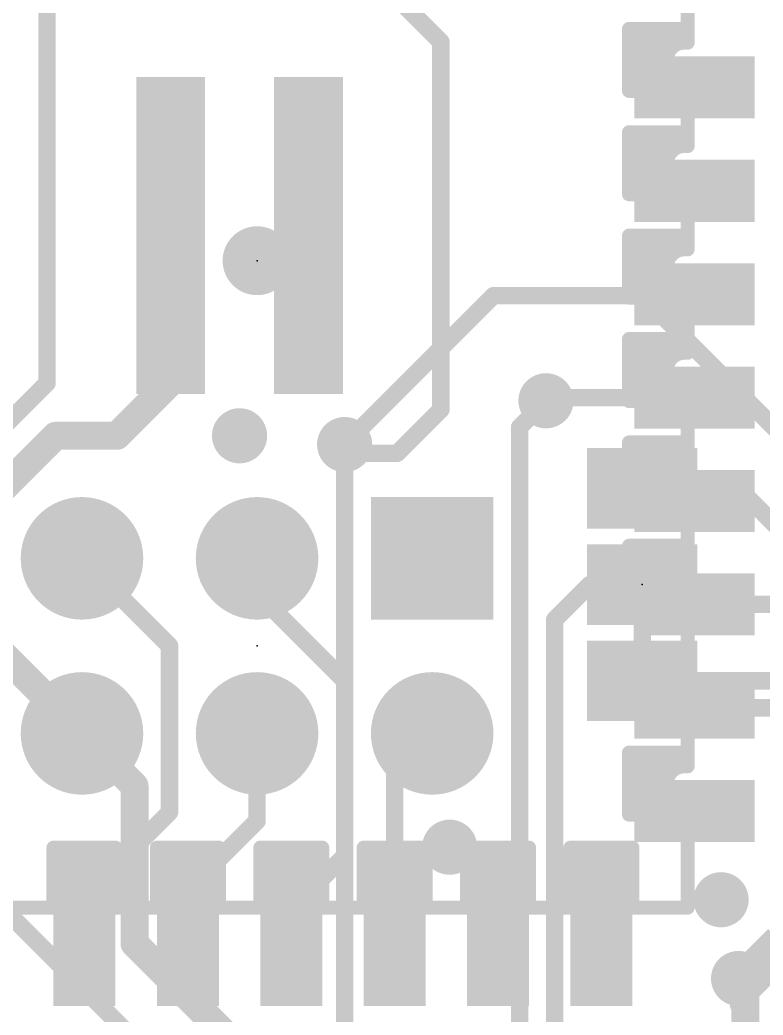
# Model space of a CAD drawing. Extents: x -5.1 to 29.9, y -2.9 to 40.6.
# Drawn here: x 6.97 to 17.75, y 11.41 to 25.85 of the extents above; entities that cross this region are included whole.
import ezdxf

# ---------------------------------------------------------------- set-up
doc = ezdxf.new("R2010")
doc.units = 0
for name, color, linetype in [('1', 12, 'CONTINUOUS'), ('16', 132, 'CONTINUOUS'), ('17', 110, 'CONTINUOUS'), ('18', 110, 'CONTINUOUS'), ('23', 40, 'CONTINUOUS'), ('24', 6, 'CONTINUOUS'), ('51', 253, 'CONTINUOUS')]:
    doc.layers.add(name, color=color, linetype=linetype)

# ---------------------------------------------------------------- blocks, each defined once
blk = doc.blocks.new('PIE')
at = {"const_width": 0.5}
blk.add_lwpolyline([(0, -0.25, 1), (0, 0.25, 1), (0, -0.25)], format="xyb", dxfattribs=at)
blk = doc.blocks.new('RECT')
blk.add_solid([(-0.5, -0.5), (0.5, -0.5), (-0.5, 0.5), (0.5, 0.5)])
blk = doc.blocks.new('SQUAREP')
blk.add_solid([(-0.5, -0.5), (0.5, -0.5), (-0.5, 0.5), (0.5, 0.5)])
blk = doc.blocks.new('ROUNDP')
at = {"const_width": 0.5}
blk.add_lwpolyline([(0, -0.25, 1), (0, 0.25, 1), (0, -0.25)], format="xyb", dxfattribs=at)
blk = doc.blocks.new('ROUNDV')
at = {"const_width": 0.5}
blk.add_lwpolyline([(0, -0.25, 1), (0, 0.25, 1), (0, -0.25)], format="xyb", dxfattribs=at)

msp = doc.modelspace()

# ---------------------------------------------------------------- linework, layer by layer
at = {"layer": '1'}
for points, const_width in [([(6.242, 32.366), (13.081, 25.527)], 0.254), ([(7.366, 29.21), (7.366, 20.574)], 0.254), ([(13.081, 25.527), (13.081, 20.193)], 0.254), ([(7.366, 20.574), (6.35, 19.558)], 0.254), ([(14.605, 20.32), (14.605, 20.366)], 0.254), ([(14.605, 20.366), (16.76, 20.366)], 0.254), ([(13.081, 20.193), (12.446, 19.558)], 0.254), ([(11.684, 19.558), (11.684, 19.685)], 0.254), ([(12.446, 19.558), (11.684, 19.558)], 0.254), ([(9.144, 16.764), (7.874, 18.034)], 0.254), ([(10.414, 18.034), (10.414, 17.526)], 0.254), ([(10.414, 17.526), (11.684, 16.256)], 0.254), ([(16.76, 17.366), (18.001, 17.366)], 0.254), ([(9.144, 14.351), (9.144, 16.764)], 0.254), ([(11.684, 16.256), (11.684, 13.716)], 0.254), ([(16.76, 15.866), (18.279, 15.866)], 0.254), ([(10.414, 14.224), (10.414, 15.494)], 0.254), ([(12.41, 14.95), (12.954, 15.494)], 0.254), ([(12.41, 12.416), (12.41, 14.95)], 0.254), ([(7.91, 13.117), (9.144, 14.351)], 0.254), ([(9.41, 13.22), (10.414, 14.224)], 0.254), ([(11.684, 13.716), (10.91, 12.942)], 0.254), ([(9.41, 12.416), (9.41, 13.22)], 0.254), ([(7.91, 13.117), (7.91, 12.416)], 0.254), ([(10.91, 12.942), (10.91, 12.416)], 0.254), ([(17.399, 11.938), (17.973, 12.512)], 0.4064), ([(17.4951, 11.8419), (17.399, 11.938)], 0.254), ([(17.4951, 10.4742), (17.4951, 11.8419)], 0.4064)]:
    msp.add_lwpolyline(points, dxfattribs=dict(at, const_width=const_width))
for points, const_width in [([(13.1445, 25.527, 1), (13.0175, 25.527)], 0.127), ([(13.0361, 25.4821, 1), (13.1259, 25.5719)], 0.127), ([(7.4109, 20.5291, 1), (7.3211, 20.6189)], 0.127), ([(7.3025, 20.574, 1), (7.4295, 20.574)], 0.127), ([(14.6685, 20.366, 1), (14.5415, 20.366)], 0.127), ([(14.605, 20.4295, 1), (14.605, 20.3025)], 0.127), ([(14.5415, 20.32, 1), (14.6685, 20.32)], 0.127), ([(16.76, 20.3025, 1), (16.76, 20.4295)], 0.127), ([(13.0175, 20.193, 1), (13.1445, 20.193)], 0.127), ([(13.1259, 20.1481, 1), (13.0361, 20.2379)], 0.127), ([(11.7475, 19.685, 1), (11.6205, 19.685)], 0.127), ([(11.684, 19.6215, 1), (11.684, 19.4945)], 0.127), ([(12.4011, 19.6029, 1), (12.4909, 19.5131)], 0.127), ([(12.446, 19.4945, 1), (12.446, 19.6215)], 0.127), ([(11.6205, 19.558, 1), (11.7475, 19.558)], 0.127), ([(7.9189, 18.0789, 1), (7.8291, 17.9891)], 0.127), ([(10.4775, 18.034, 1), (10.3505, 18.034)], 0.127), ([(10.4589, 17.5709, 1), (10.3691, 17.4811)], 0.127), ([(10.3505, 17.526, 1), (10.4775, 17.526)], 0.127), ([(16.76, 17.4295, 1), (16.76, 17.3025)], 0.127), ([(9.2075, 16.764, 1), (9.0805, 16.764)], 0.127), ([(9.0991, 16.7191, 1), (9.1889, 16.8089)], 0.127), ([(11.7475, 16.256, 1), (11.6205, 16.256)], 0.127), ([(11.6391, 16.2111, 1), (11.7289, 16.3009)], 0.127), ([(16.76, 15.9295, 1), (16.76, 15.8025)], 0.127), ([(10.4775, 15.494, 1), (10.3505, 15.494)], 0.127), ([(12.9989, 15.4491, 1), (12.9091, 15.5389)], 0.127), ([(12.4735, 14.95, 1), (12.3465, 14.95)], 0.127), ([(12.3651, 14.9949, 1), (12.4549, 14.9051)], 0.127), ([(9.1889, 14.3061, 1), (9.0991, 14.3959)], 0.127), ([(9.0805, 14.351, 1), (9.2075, 14.351)], 0.127), ([(10.4589, 14.1791, 1), (10.3691, 14.2689)], 0.127), ([(10.3505, 14.224, 1), (10.4775, 14.224)], 0.127), ([(11.6205, 13.716, 1), (11.7475, 13.716)], 0.127), ([(11.7289, 13.6711, 1), (11.6391, 13.7609)], 0.127), ([(9.4735, 13.22, 1), (9.3465, 13.22)], 0.127), ([(9.3651, 13.2649, 1), (9.4549, 13.1751)], 0.127), ([(7.9735, 13.117, 1), (7.8465, 13.117)], 0.127), ([(7.8651, 13.1619, 1), (7.9549, 13.0721)], 0.127), ([(10.9735, 12.942, 1), (10.8465, 12.942)], 0.127), ([(10.8651, 12.9869, 1), (10.9549, 12.8971)], 0.127), ([(7.8465, 12.416, 1), (7.9735, 12.416)], 0.127), ([(9.3465, 12.416, 1), (9.4735, 12.416)], 0.127), ([(10.8465, 12.416, 1), (10.9735, 12.416)], 0.127), ([(12.3465, 12.416, 1), (12.4735, 12.416)], 0.127), ([(17.3272, 12.0098, 1), (17.4708, 11.8662)], 0.2032), ([(17.4439, 11.9829, 1), (17.3541, 11.8931)], 0.127), ([(17.5967, 11.8419, 1), (17.3935, 11.8419)], 0.2032), ([(17.4502, 11.797, 1), (17.54, 11.8868)], 0.127)]:
    msp.add_lwpolyline(points, format="xyb", dxfattribs=dict(at, const_width=const_width))
at = {"layer": '16'}
for points, const_width in [([(9.16, 22.716), (9.16, 20.59)], 0.4064), ([(11.684, 19.685), (13.843, 21.844)], 0.254), ([(13.843, 21.844), (16.002, 21.844)], 0.254), ([(16.002, 21.844), (19.177, 18.669)], 0.254), ([(9.16, 20.59), (8.382, 19.812)], 0.4064), ([(14.224, 19.939), (14.605, 20.32)], 0.254), ([(7.493, 19.812), (6.35, 18.669)], 0.4064), ([(8.382, 19.812), (7.493, 19.812)], 0.4064), ([(14.224, 8.89), (14.224, 19.939)], 0.254), ([(11.684, 19.685), (11.684, 10.16)], 0.254), ([(16.002, 19.05), (17.399, 19.05)], 0.254), ([(17.399, 19.05), (18.415, 18.034)], 0.254), ([(15.24, 17.653), (14.732, 17.145)], 0.254), ([(16.002, 17.653), (15.24, 17.653)], 0.254), ([(16.002, 17.526), (16.002, 16.637)], 0.254), ([(6.35, 17.018), (7.874, 15.494)], 0.4064), ([(14.732, 17.145), (14.732, 10.414)], 0.254), ([(16.002, 16.637), (16.002, 16.383)], 0.254), ([(16.002, 16.383), (16.002, 16.256)], 0.254), ([(16.002, 16.256), (18.415, 16.256)], 0.254), ([(7.874, 15.494), (8.636, 14.732)], 0.4064), ([(8.636, 14.732), (8.636, 12.446)], 0.4064), ([(17.399, 11.557), (19.812, 13.97)], 0.254), ([(6.35, 13.335), (9.779, 9.906)], 0.254), ([(8.636, 12.446), (12.192, 8.89)], 0.4064), ([(17.399, 11.557), (17.399, 11.938)], 0.254), ([(17.4951, 11.938), (17.399, 11.938)], 0.254), ([(17.4951, 6.7001), (17.4951, 11.938)], 0.254)]:
    msp.add_lwpolyline(points, dxfattribs=dict(at, const_width=const_width))
for points, const_width in [([(9.2616, 22.716, 1), (9.0584, 22.716)], 0.2032), ([(13.843, 21.9075, 1), (13.843, 21.7805)], 0.127), ([(13.8879, 21.7991, 1), (13.7981, 21.8889)], 0.127), ([(16.0469, 21.8889, 1), (15.9571, 21.7991)], 0.127), ([(16.002, 21.7805, 1), (16.002, 21.9075)], 0.127), ([(9.2318, 20.5182, 1), (9.0882, 20.6618)], 0.2032), ([(9.0584, 20.59, 1), (9.2616, 20.59)], 0.2032), ([(14.6499, 20.2751, 1), (14.5601, 20.3649)], 0.127), ([(7.493, 19.9136, 1), (7.493, 19.7104)], 0.2032), ([(7.5648, 19.7402, 1), (7.4212, 19.8838)], 0.2032), ([(8.3102, 19.8838, 1), (8.4538, 19.7402)], 0.2032), ([(8.382, 19.7104, 1), (8.382, 19.9136)], 0.2032), ([(14.2875, 19.939, 1), (14.1605, 19.939)], 0.127), ([(14.1791, 19.9839, 1), (14.2689, 19.8941)], 0.127), ([(11.7475, 19.685, 1), (11.6205, 19.685)], 0.127), ([(11.6391, 19.7299, 1), (11.7289, 19.6401)], 0.127), ([(16.002, 19.1135, 1), (16.002, 18.9865)], 0.127), ([(17.4439, 19.0949, 1), (17.3541, 19.0051)], 0.127), ([(17.399, 18.9865, 1), (17.399, 19.1135)], 0.127), ([(15.24, 17.7165, 1), (15.24, 17.5895)], 0.127), ([(15.2849, 17.6081, 1), (15.1951, 17.6979)], 0.127), ([(16.002, 17.5895, 1), (16.002, 17.7165)], 0.127), ([(16.0655, 17.526, 1), (15.9385, 17.526)], 0.127), ([(14.7955, 17.145, 1), (14.6685, 17.145)], 0.127), ([(14.6871, 17.1899, 1), (14.7769, 17.1001)], 0.127), ([(16.0655, 16.637, 1), (15.9385, 16.637)], 0.127), ([(15.9385, 16.637, 1), (16.0655, 16.637)], 0.127), ([(16.0655, 16.383, 1), (15.9385, 16.383)], 0.127), ([(15.9385, 16.383, 1), (16.0655, 16.383)], 0.127), ([(16.002, 16.3195, 1), (16.002, 16.1925)], 0.127), ([(15.9385, 16.256, 1), (16.0655, 16.256)], 0.127), ([(7.9458, 15.5658, 1), (7.8022, 15.4222)], 0.2032), ([(7.8022, 15.4222, 1), (7.9458, 15.5658)], 0.2032), ([(8.7376, 14.732, 1), (8.5344, 14.732)], 0.2032), ([(8.5642, 14.6602, 1), (8.7078, 14.8038)], 0.2032), ([(8.7078, 12.5178, 1), (8.5642, 12.3742)], 0.2032), ([(8.5344, 12.446, 1), (8.7376, 12.446)], 0.2032), ([(17.4625, 11.938, 1), (17.3355, 11.938)], 0.127), ([(17.399, 12.0015, 1), (17.399, 11.8745)], 0.127), ([(17.5586, 11.938, 1), (17.4316, 11.938)], 0.127), ([(17.4951, 11.8745, 1), (17.4951, 12.0015)], 0.127), ([(17.3541, 11.6019, 1), (17.4439, 11.5121)], 0.127), ([(17.3355, 11.557, 1), (17.4625, 11.557)], 0.127)]:
    msp.add_lwpolyline(points, format="xyb", dxfattribs=dict(at, const_width=const_width))
at = {"layer": '23'}
for p in [(10.414, 22.352), (10.414, 16.764)]:
    msp.add_point(p, dxfattribs=at)
at = {"layer": '24'}
msp.add_point((16.002, 17.653), dxfattribs=at)
at = {"layer": '51', "const_width": 0.2032}
for points in [[(16.66, 26.516), (16.66, 25.516)], [(15.81, 24.816), (15.81, 25.716)], [(15.81, 25.716), (16.61, 25.716)], [(16.61, 25.716), (16.61, 25.516)], [(16.61, 25.016), (16.61, 24.816)], [(16.66, 25.016), (16.66, 24.016)], [(16.61, 24.816), (15.81, 24.816)], [(15.81, 23.316), (15.81, 24.216)], [(15.81, 24.216), (16.61, 24.216)], [(16.61, 24.216), (16.61, 24.016)], [(16.61, 23.516), (16.61, 23.316)], [(16.66, 23.516), (16.66, 22.516)], [(16.61, 23.316), (15.81, 23.316)], [(15.81, 21.816), (15.81, 22.716)], [(15.81, 22.716), (16.61, 22.716)], [(16.61, 22.716), (16.61, 22.516)], [(16.61, 22.016), (16.61, 21.816)], [(16.66, 22.016), (16.66, 21.016)], [(16.61, 21.816), (15.81, 21.816)], [(15.81, 20.316), (15.81, 21.216)], [(15.81, 21.216), (16.61, 21.216)], [(16.61, 21.216), (16.61, 21.016)], [(16.61, 20.516), (16.61, 20.316)], [(16.66, 20.516), (16.66, 19.516)], [(16.61, 20.316), (15.81, 20.316)], [(15.81, 18.816), (15.81, 19.716)], [(15.81, 19.716), (16.61, 19.716)], [(16.61, 19.716), (16.61, 19.516)], [(16.61, 19.016), (16.61, 18.816)], [(16.66, 19.016), (16.66, 18.016)], [(16.61, 18.816), (15.81, 18.816)], [(14.224, 17.399), (14.224, 18.669)], [(15.81, 17.316), (15.81, 18.216)], [(15.81, 18.216), (16.61, 18.216)], [(16.61, 18.216), (16.61, 18.016)], [(16.61, 17.516), (16.61, 17.316)], [(16.66, 17.516), (16.66, 16.516)], [(16.61, 17.316), (15.81, 17.316)], [(15.81, 15.816), (15.81, 16.716)], [(15.81, 16.716), (16.61, 16.716)], [(16.61, 16.716), (16.61, 16.516)], [(16.61, 16.016), (16.61, 15.816)], [(16.66, 16.016), (16.66, 15.016)], [(16.61, 15.816), (15.81, 15.816)], [(15.81, 14.316), (15.81, 15.216)], [(15.81, 15.216), (16.61, 15.216)], [(16.61, 15.216), (16.61, 15.016)], [(16.61, 14.516), (16.61, 14.316)], [(16.66, 14.516), (16.66, 12.966)], [(16.61, 14.316), (15.81, 14.316)], [(8.36, 13.836), (7.46, 13.836)], [(7.46, 13.836), (7.46, 13.036)], [(8.36, 13.036), (8.36, 13.836)], [(9.86, 13.836), (8.96, 13.836)], [(8.96, 13.836), (8.96, 13.036)], [(9.86, 13.036), (9.86, 13.836)], [(11.36, 13.836), (10.46, 13.836)], [(10.46, 13.836), (10.46, 13.036)], [(11.36, 13.036), (11.36, 13.836)], [(12.86, 13.836), (11.96, 13.836)], [(11.96, 13.836), (11.96, 13.036)], [(12.86, 13.036), (12.86, 13.836)], [(14.36, 13.836), (13.46, 13.836)], [(13.46, 13.836), (13.46, 13.036)], [(14.36, 13.036), (14.36, 13.836)], [(15.86, 13.836), (14.96, 13.836)], [(14.96, 13.836), (14.96, 13.036)], [(15.86, 13.036), (15.86, 13.836)], [(6.66, 12.966), (7.66, 12.966)], [(7.46, 13.036), (7.66, 13.036)], [(8.16, 13.036), (8.36, 13.036)], [(8.16, 12.966), (9.16, 12.966)], [(8.96, 13.036), (9.16, 13.036)], [(9.66, 13.036), (9.86, 13.036)], [(9.66, 12.966), (10.66, 12.966)], [(10.46, 13.036), (10.66, 13.036)], [(11.16, 13.036), (11.36, 13.036)], [(11.16, 12.966), (12.16, 12.966)], [(11.96, 13.036), (12.16, 13.036)], [(12.66, 13.036), (12.86, 13.036)], [(12.66, 12.966), (13.66, 12.966)], [(13.46, 13.036), (13.66, 13.036)], [(14.16, 13.036), (14.36, 13.036)], [(14.16, 12.966), (15.16, 12.966)], [(14.96, 13.036), (15.16, 13.036)], [(15.66, 13.036), (15.86, 13.036)], [(16.66, 12.966), (15.66, 12.966)]]:
    msp.add_lwpolyline(points, dxfattribs=at)
at = {"layer": '51'}
for points, const_width in [([(15.8608, 25.716, 1), (15.7592, 25.716)], 0.1016), ([(15.81, 25.7668, 1), (15.81, 25.6652)], 0.1016), ([(16.6608, 25.716, 1), (16.5592, 25.716)], 0.1016), ([(16.61, 25.6652, 1), (16.61, 25.7668)], 0.1016), ([(16.61, 25.516, 0.4142), (16.36, 25.266)], 0.2032), ([(16.5592, 25.516, 1), (16.6608, 25.516)], 0.1016), ([(16.6092, 25.516, 1), (16.7108, 25.516)], 0.1016), ([(16.61, 25.4652, 1), (16.61, 25.5668)], 0.1016), ([(16.36, 25.266, 0.4142), (16.61, 25.016)], 0.2032), ([(16.4108, 25.266, 1), (16.3092, 25.266)], 0.1016), ([(16.3092, 25.266, 1), (16.4108, 25.266)], 0.1016), ([(16.6608, 25.016, 1), (16.5592, 25.016)], 0.1016), ([(16.7108, 25.016, 1), (16.6092, 25.016)], 0.1016), ([(16.61, 24.9652, 1), (16.61, 25.0668)], 0.1016), ([(15.81, 24.8668, 1), (15.81, 24.7652)], 0.1016), ([(15.7592, 24.816, 1), (15.8608, 24.816)], 0.1016), ([(16.5592, 24.816, 1), (16.6608, 24.816)], 0.1016), ([(16.61, 24.7652, 1), (16.61, 24.8668)], 0.1016), ([(15.8608, 24.216, 1), (15.7592, 24.216)], 0.1016), ([(15.81, 24.2668, 1), (15.81, 24.1652)], 0.1016), ([(16.6608, 24.216, 1), (16.5592, 24.216)], 0.1016), ([(16.61, 24.1652, 1), (16.61, 24.2668)], 0.1016), ([(16.61, 24.016, 0.4142), (16.36, 23.766)], 0.2032), ([(16.61, 23.9652, 1), (16.61, 24.0668)], 0.1016), ([(16.5592, 24.016, 1), (16.6608, 24.016)], 0.1016), ([(16.6092, 24.016, 1), (16.7108, 24.016)], 0.1016), ([(16.36, 23.766, 0.4142), (16.61, 23.516)], 0.2032), ([(16.4108, 23.766, 1), (16.3092, 23.766)], 0.1016), ([(16.3092, 23.766, 1), (16.4108, 23.766)], 0.1016), ([(16.6608, 23.516, 1), (16.5592, 23.516)], 0.1016), ([(16.7108, 23.516, 1), (16.6092, 23.516)], 0.1016), ([(16.61, 23.4652, 1), (16.61, 23.5668)], 0.1016), ([(15.81, 23.3668, 1), (15.81, 23.2652)], 0.1016), ([(16.61, 23.2652, 1), (16.61, 23.3668)], 0.1016), ([(15.7592, 23.316, 1), (15.8608, 23.316)], 0.1016), ([(16.5592, 23.316, 1), (16.6608, 23.316)], 0.1016), ([(15.8608, 22.716, 1), (15.7592, 22.716)], 0.1016), ([(15.81, 22.7668, 1), (15.81, 22.6652)], 0.1016), ([(16.6608, 22.716, 1), (16.5592, 22.716)], 0.1016), ([(16.61, 22.6652, 1), (16.61, 22.7668)], 0.1016), ([(16.61, 22.516, 0.4142), (16.36, 22.266)], 0.2032), ([(16.5592, 22.516, 1), (16.6608, 22.516)], 0.1016), ([(16.6092, 22.516, 1), (16.7108, 22.516)], 0.1016), ([(16.61, 22.4652, 1), (16.61, 22.5668)], 0.1016), ([(16.36, 22.266, 0.4142), (16.61, 22.016)], 0.2032), ([(16.4108, 22.266, 1), (16.3092, 22.266)], 0.1016), ([(16.3092, 22.266, 1), (16.4108, 22.266)], 0.1016), ([(16.6608, 22.016, 1), (16.5592, 22.016)], 0.1016), ([(16.7108, 22.016, 1), (16.6092, 22.016)], 0.1016), ([(16.61, 21.9652, 1), (16.61, 22.0668)], 0.1016), ([(15.81, 21.8668, 1), (15.81, 21.7652)], 0.1016), ([(15.7592, 21.816, 1), (15.8608, 21.816)], 0.1016), ([(16.5592, 21.816, 1), (16.6608, 21.816)], 0.1016), ([(16.61, 21.7652, 1), (16.61, 21.8668)], 0.1016), ([(15.8608, 21.216, 1), (15.7592, 21.216)], 0.1016), ([(15.81, 21.2668, 1), (15.81, 21.1652)], 0.1016), ([(16.6608, 21.216, 1), (16.5592, 21.216)], 0.1016), ([(16.61, 21.1652, 1), (16.61, 21.2668)], 0.1016), ([(16.61, 21.016, 0.4142), (16.36, 20.766)], 0.2032), ([(16.61, 20.9652, 1), (16.61, 21.0668)], 0.1016), ([(16.5592, 21.016, 1), (16.6608, 21.016)], 0.1016), ([(16.6092, 21.016, 1), (16.7108, 21.016)], 0.1016), ([(16.36, 20.766, 0.4142), (16.61, 20.516)], 0.2032), ([(16.4108, 20.766, 1), (16.3092, 20.766)], 0.1016), ([(16.3092, 20.766, 1), (16.4108, 20.766)], 0.1016), ([(16.6608, 20.516, 1), (16.5592, 20.516)], 0.1016), ([(16.7108, 20.516, 1), (16.6092, 20.516)], 0.1016), ([(16.61, 20.4652, 1), (16.61, 20.5668)], 0.1016), ([(15.81, 20.3668, 1), (15.81, 20.2652)], 0.1016), ([(15.7592, 20.316, 1), (15.8608, 20.316)], 0.1016), ([(16.5592, 20.316, 1), (16.6608, 20.316)], 0.1016), ([(16.61, 20.2652, 1), (16.61, 20.3668)], 0.1016), ([(15.8608, 19.716, 1), (15.7592, 19.716)], 0.1016), ([(15.81, 19.7668, 1), (15.81, 19.6652)], 0.1016), ([(16.6608, 19.716, 1), (16.5592, 19.716)], 0.1016), ([(16.61, 19.6652, 1), (16.61, 19.7668)], 0.1016), ([(16.61, 19.516, 0.4142), (16.36, 19.266)], 0.2032), ([(16.5592, 19.516, 1), (16.6608, 19.516)], 0.1016), ([(16.6092, 19.516, 1), (16.7108, 19.516)], 0.1016), ([(16.61, 19.4652, 1), (16.61, 19.5668)], 0.1016), ([(16.36, 19.266, 0.4142), (16.61, 19.016)], 0.2032), ([(16.4108, 19.266, 1), (16.3092, 19.266)], 0.1016), ([(16.3092, 19.266, 1), (16.4108, 19.266)], 0.1016), ([(16.6608, 19.016, 1), (16.5592, 19.016)], 0.1016), ([(16.7108, 19.016, 1), (16.6092, 19.016)], 0.1016), ([(16.61, 18.9652, 1), (16.61, 19.0668)], 0.1016), ([(15.81, 18.8668, 1), (15.81, 18.7652)], 0.1016), ([(16.61, 18.7652, 1), (16.61, 18.8668)], 0.1016), ([(14.2748, 18.669, 1), (14.1732, 18.669)], 0.1016), ([(15.7592, 18.816, 1), (15.8608, 18.816)], 0.1016), ([(16.5592, 18.816, 1), (16.6608, 18.816)], 0.1016), ([(15.8608, 18.216, 1), (15.7592, 18.216)], 0.1016), ([(15.81, 18.2668, 1), (15.81, 18.1652)], 0.1016), ([(16.6608, 18.216, 1), (16.5592, 18.216)], 0.1016), ([(16.61, 18.1652, 1), (16.61, 18.2668)], 0.1016), ([(16.61, 18.016, 0.4142), (16.36, 17.766)], 0.2032), ([(16.5592, 18.016, 1), (16.6608, 18.016)], 0.1016), ([(16.6092, 18.016, 1), (16.7108, 18.016)], 0.1016), ([(16.61, 17.9652, 1), (16.61, 18.0668)], 0.1016), ([(16.36, 17.766, 0.4142), (16.61, 17.516)], 0.2032), ([(16.4108, 17.766, 1), (16.3092, 17.766)], 0.1016), ([(16.3092, 17.766, 1), (16.4108, 17.766)], 0.1016), ([(16.6608, 17.516, 1), (16.5592, 17.516)], 0.1016), ([(16.7108, 17.516, 1), (16.6092, 17.516)], 0.1016), ([(16.61, 17.4652, 1), (16.61, 17.5668)], 0.1016), ([(14.1732, 17.399, 1), (14.2748, 17.399)], 0.1016), ([(15.81, 17.3668, 1), (15.81, 17.2652)], 0.1016), ([(15.7592, 17.316, 1), (15.8608, 17.316)], 0.1016), ([(16.5592, 17.316, 1), (16.6608, 17.316)], 0.1016), ([(16.61, 17.2652, 1), (16.61, 17.3668)], 0.1016), ([(15.8608, 16.716, 1), (15.7592, 16.716)], 0.1016), ([(15.81, 16.7668, 1), (15.81, 16.6652)], 0.1016), ([(16.6608, 16.716, 1), (16.5592, 16.716)], 0.1016), ([(16.61, 16.6652, 1), (16.61, 16.7668)], 0.1016), ([(16.61, 16.516, 0.4142), (16.36, 16.266)], 0.2032), ([(16.61, 16.4652, 1), (16.61, 16.5668)], 0.1016), ([(16.5592, 16.516, 1), (16.6608, 16.516)], 0.1016), ([(16.6092, 16.516, 1), (16.7108, 16.516)], 0.1016), ([(16.36, 16.266, 0.4142), (16.61, 16.016)], 0.2032), ([(16.4108, 16.266, 1), (16.3092, 16.266)], 0.1016), ([(16.3092, 16.266, 1), (16.4108, 16.266)], 0.1016), ([(16.6608, 16.016, 1), (16.5592, 16.016)], 0.1016), ([(16.7108, 16.016, 1), (16.6092, 16.016)], 0.1016), ([(16.61, 15.9652, 1), (16.61, 16.0668)], 0.1016), ([(15.81, 15.8668, 1), (15.81, 15.7652)], 0.1016), ([(16.61, 15.7652, 1), (16.61, 15.8668)], 0.1016), ([(15.7592, 15.816, 1), (15.8608, 15.816)], 0.1016), ([(16.5592, 15.816, 1), (16.6608, 15.816)], 0.1016), ([(15.8608, 15.216, 1), (15.7592, 15.216)], 0.1016), ([(15.81, 15.2668, 1), (15.81, 15.1652)], 0.1016), ([(16.6608, 15.216, 1), (16.5592, 15.216)], 0.1016), ([(16.61, 15.1652, 1), (16.61, 15.2668)], 0.1016), ([(16.61, 15.016, 0.4142), (16.36, 14.766)], 0.2032), ([(16.5592, 15.016, 1), (16.6608, 15.016)], 0.1016), ([(16.6092, 15.016, 1), (16.7108, 15.016)], 0.1016), ([(16.61, 14.9652, 1), (16.61, 15.0668)], 0.1016), ([(16.36, 14.766, 0.4142), (16.61, 14.516)], 0.2032), ([(16.4108, 14.766, 1), (16.3092, 14.766)], 0.1016), ([(16.3092, 14.766, 1), (16.4108, 14.766)], 0.1016), ([(16.6608, 14.516, 1), (16.5592, 14.516)], 0.1016), ([(16.7108, 14.516, 1), (16.6092, 14.516)], 0.1016), ([(16.61, 14.4652, 1), (16.61, 14.5668)], 0.1016), ([(15.81, 14.3668, 1), (15.81, 14.2652)], 0.1016), ([(15.7592, 14.316, 1), (15.8608, 14.316)], 0.1016), ([(16.5592, 14.316, 1), (16.6608, 14.316)], 0.1016), ([(16.61, 14.2652, 1), (16.61, 14.3668)], 0.1016), ([(7.46, 13.8868, 1), (7.46, 13.7852)], 0.1016), ([(7.5108, 13.836, 1), (7.4092, 13.836)], 0.1016), ([(8.4108, 13.836, 1), (8.3092, 13.836)], 0.1016), ([(8.36, 13.7852, 1), (8.36, 13.8868)], 0.1016), ([(8.96, 13.8868, 1), (8.96, 13.7852)], 0.1016), ([(9.0108, 13.836, 1), (8.9092, 13.836)], 0.1016), ([(9.9108, 13.836, 1), (9.8092, 13.836)], 0.1016), ([(9.86, 13.7852, 1), (9.86, 13.8868)], 0.1016), ([(10.46, 13.8868, 1), (10.46, 13.7852)], 0.1016), ([(10.5108, 13.836, 1), (10.4092, 13.836)], 0.1016), ([(11.4108, 13.836, 1), (11.3092, 13.836)], 0.1016), ([(11.36, 13.7852, 1), (11.36, 13.8868)], 0.1016), ([(11.96, 13.8868, 1), (11.96, 13.7852)], 0.1016), ([(12.0108, 13.836, 1), (11.9092, 13.836)], 0.1016), ([(12.9108, 13.836, 1), (12.8092, 13.836)], 0.1016), ([(12.86, 13.7852, 1), (12.86, 13.8868)], 0.1016), ([(13.46, 13.8868, 1), (13.46, 13.7852)], 0.1016), ([(13.5108, 13.836, 1), (13.4092, 13.836)], 0.1016), ([(14.4108, 13.836, 1), (14.3092, 13.836)], 0.1016), ([(14.36, 13.7852, 1), (14.36, 13.8868)], 0.1016), ([(14.96, 13.8868, 1), (14.96, 13.7852)], 0.1016), ([(15.0108, 13.836, 1), (14.9092, 13.836)], 0.1016), ([(15.9108, 13.836, 1), (15.8092, 13.836)], 0.1016), ([(15.86, 13.7852, 1), (15.86, 13.8868)], 0.1016), ([(7.91, 13.286, 0.4142), (7.66, 13.036)], 0.2032), ([(8.16, 13.036, 0.4142), (7.91, 13.286)], 0.2032), ([(7.91, 13.3368, 1), (7.91, 13.2352)], 0.1016), ([(7.91, 13.2352, 1), (7.91, 13.3368)], 0.1016), ([(9.41, 13.286, 0.4142), (9.16, 13.036)], 0.2032), ([(9.66, 13.036, 0.4142), (9.41, 13.286)], 0.2032), ([(9.41, 13.3368, 1), (9.41, 13.2352)], 0.1016), ([(9.41, 13.2352, 1), (9.41, 13.3368)], 0.1016), ([(10.91, 13.286, 0.4142), (10.66, 13.036)], 0.2032), ([(11.16, 13.036, 0.4142), (10.91, 13.286)], 0.2032), ([(10.91, 13.3368, 1), (10.91, 13.2352)], 0.1016), ([(10.91, 13.2352, 1), (10.91, 13.3368)], 0.1016), ([(12.41, 13.286, 0.4142), (12.16, 13.036)], 0.2032), ([(12.66, 13.036, 0.4142), (12.41, 13.286)], 0.2032), ([(12.41, 13.3368, 1), (12.41, 13.2352)], 0.1016), ([(12.41, 13.2352, 1), (12.41, 13.3368)], 0.1016), ([(13.91, 13.286, 0.4142), (13.66, 13.036)], 0.2032), ([(14.16, 13.036, 0.4142), (13.91, 13.286)], 0.2032), ([(13.91, 13.3368, 1), (13.91, 13.2352)], 0.1016), ([(13.91, 13.2352, 1), (13.91, 13.3368)], 0.1016), ([(15.41, 13.286, 0.4142), (15.16, 13.036)], 0.2032), ([(15.66, 13.036, 0.4142), (15.41, 13.286)], 0.2032), ([(15.41, 13.3368, 1), (15.41, 13.2352)], 0.1016), ([(15.41, 13.2352, 1), (15.41, 13.3368)], 0.1016), ([(7.46, 13.0868, 1), (7.46, 12.9852)], 0.1016), ([(7.4092, 13.036, 1), (7.5108, 13.036)], 0.1016), ([(7.6092, 13.036, 1), (7.7108, 13.036)], 0.1016), ([(7.66, 12.9852, 1), (7.66, 13.0868)], 0.1016), ([(7.66, 12.9152, 1), (7.66, 13.0168)], 0.1016), ([(8.16, 13.0868, 1), (8.16, 12.9852)], 0.1016), ([(8.1092, 13.036, 1), (8.2108, 13.036)], 0.1016), ([(8.16, 13.0168, 1), (8.16, 12.9152)], 0.1016), ([(8.3092, 13.036, 1), (8.4108, 13.036)], 0.1016), ([(8.36, 12.9852, 1), (8.36, 13.0868)], 0.1016), ([(8.96, 13.0868, 1), (8.96, 12.9852)], 0.1016), ([(8.9092, 13.036, 1), (9.0108, 13.036)], 0.1016), ([(9.1092, 13.036, 1), (9.2108, 13.036)], 0.1016), ([(9.16, 12.9852, 1), (9.16, 13.0868)], 0.1016), ([(9.16, 12.9152, 1), (9.16, 13.0168)], 0.1016), ([(9.66, 13.0868, 1), (9.66, 12.9852)], 0.1016), ([(9.6092, 13.036, 1), (9.7108, 13.036)], 0.1016), ([(9.66, 13.0168, 1), (9.66, 12.9152)], 0.1016), ([(9.8092, 13.036, 1), (9.9108, 13.036)], 0.1016), ([(9.86, 12.9852, 1), (9.86, 13.0868)], 0.1016), ([(10.46, 13.0868, 1), (10.46, 12.9852)], 0.1016), ([(10.4092, 13.036, 1), (10.5108, 13.036)], 0.1016), ([(10.6092, 13.036, 1), (10.7108, 13.036)], 0.1016), ([(10.66, 12.9852, 1), (10.66, 13.0868)], 0.1016), ([(10.66, 12.9152, 1), (10.66, 13.0168)], 0.1016), ([(11.16, 13.0868, 1), (11.16, 12.9852)], 0.1016), ([(11.1092, 13.036, 1), (11.2108, 13.036)], 0.1016), ([(11.16, 13.0168, 1), (11.16, 12.9152)], 0.1016), ([(11.3092, 13.036, 1), (11.4108, 13.036)], 0.1016), ([(11.36, 12.9852, 1), (11.36, 13.0868)], 0.1016), ([(11.96, 13.0868, 1), (11.96, 12.9852)], 0.1016), ([(11.9092, 13.036, 1), (12.0108, 13.036)], 0.1016), ([(12.1092, 13.036, 1), (12.2108, 13.036)], 0.1016), ([(12.16, 12.9852, 1), (12.16, 13.0868)], 0.1016), ([(12.16, 12.9152, 1), (12.16, 13.0168)], 0.1016), ([(12.66, 13.0868, 1), (12.66, 12.9852)], 0.1016), ([(12.6092, 13.036, 1), (12.7108, 13.036)], 0.1016), ([(12.66, 13.0168, 1), (12.66, 12.9152)], 0.1016), ([(12.8092, 13.036, 1), (12.9108, 13.036)], 0.1016), ([(12.86, 12.9852, 1), (12.86, 13.0868)], 0.1016), ([(13.46, 13.0868, 1), (13.46, 12.9852)], 0.1016), ([(13.4092, 13.036, 1), (13.5108, 13.036)], 0.1016), ([(13.6092, 13.036, 1), (13.7108, 13.036)], 0.1016), ([(13.66, 12.9852, 1), (13.66, 13.0868)], 0.1016), ([(13.66, 12.9152, 1), (13.66, 13.0168)], 0.1016), ([(14.16, 13.0868, 1), (14.16, 12.9852)], 0.1016), ([(14.1092, 13.036, 1), (14.2108, 13.036)], 0.1016), ([(14.16, 13.0168, 1), (14.16, 12.9152)], 0.1016), ([(14.3092, 13.036, 1), (14.4108, 13.036)], 0.1016), ([(14.36, 12.9852, 1), (14.36, 13.0868)], 0.1016), ([(14.96, 13.0868, 1), (14.96, 12.9852)], 0.1016), ([(14.9092, 13.036, 1), (15.0108, 13.036)], 0.1016), ([(15.1092, 13.036, 1), (15.2108, 13.036)], 0.1016), ([(15.16, 12.9852, 1), (15.16, 13.0868)], 0.1016), ([(15.16, 12.9152, 1), (15.16, 13.0168)], 0.1016), ([(15.66, 13.0868, 1), (15.66, 12.9852)], 0.1016), ([(15.6092, 13.036, 1), (15.7108, 13.036)], 0.1016), ([(15.66, 13.0168, 1), (15.66, 12.9152)], 0.1016), ([(15.8092, 13.036, 1), (15.9108, 13.036)], 0.1016), ([(15.86, 12.9852, 1), (15.86, 13.0868)], 0.1016), ([(16.6092, 12.966, 1), (16.7108, 12.966)], 0.1016), ([(16.66, 12.9152, 1), (16.66, 13.0168)], 0.1016)]:
    msp.add_lwpolyline(points, format="xyb", dxfattribs=dict(at, const_width=const_width))

# ---------------------------------------------------------------- block references
at = {"layer": '1', "xscale": 1.75, "yscale": 0.9}
for p, rotation in [((16.76, 24.866), 180), ((16.76, 23.366), 180), ((16.76, 21.866), 180), ((16.76, 20.366), 180), ((16.76, 18.866), 180), ((16.76, 17.366), 180), ((16.76, 15.866), 180), ((16.76, 14.366), 180), ((7.91, 12.416), 90), ((9.41, 12.416), 90), ((10.91, 12.416), 90), ((12.41, 12.416), 90), ((13.91, 12.416), 90), ((15.41, 12.416), 90)]:
    msp.add_blockref('RECT', p, dxfattribs=dict(at, rotation=rotation))
at = {"layer": '1'}
msp.add_blockref('PIE', (10.414, 22.352), dxfattribs=at)
at = {"layer": '16', "yscale": 4.6, "rotation": 180}
for p in [(9.16, 22.716), (11.16, 22.716)]:
    msp.add_blockref('RECT', p, dxfattribs=at)
at = {"layer": '16', "xscale": 1.1684, "yscale": 1.6002, "rotation": 270}
for p in [(16.002, 19.05), (16.002, 17.653), (16.002, 16.256)]:
    msp.add_blockref('RECT', p, dxfattribs=at)
at = {"layer": '17', "xscale": 1.778, "yscale": 1.778, "rotation": 270}
for name, p in [('ROUNDP', (7.874, 18.034)), ('ROUNDP', (7.874, 18.034)), ('ROUNDP', (10.414, 18.034)), ('ROUNDP', (10.414, 18.034)), ('SQUAREP', (12.954, 18.034)), ('SQUAREP', (12.954, 18.034)), ('ROUNDP', (7.874, 15.494)), ('ROUNDP', (7.874, 15.494)), ('ROUNDP', (10.414, 15.494)), ('ROUNDP', (10.414, 15.494)), ('ROUNDP', (12.954, 15.494)), ('ROUNDP', (12.954, 15.494))]:
    msp.add_blockref(name, p, dxfattribs=at)
at = {"layer": '18', "xscale": 0.8001, "yscale": 0.8001}
for p in [(14.605, 20.32), (14.605, 20.32), (10.16, 19.812), (10.16, 19.812), (11.684, 19.685), (11.684, 19.685), (13.208, 13.843), (13.208, 13.843), (17.145, 13.081), (17.145, 13.081), (17.399, 11.938), (17.399, 11.938)]:
    msp.add_blockref('ROUNDV', p, dxfattribs=at)
at = {"layer": '51'}
for p, xscale, yscale in [((16.185, 25.566), 0.75, 0.2), ((16.135, 25.266), 0.55, 0.5), ((16.21, 24.966), 0.7, 0.2), ((16.185, 24.066), 0.75, 0.2), ((16.135, 23.766), 0.55, 0.5), ((16.21, 23.466), 0.7, 0.2), ((16.185, 22.566), 0.75, 0.2), ((16.135, 22.266), 0.55, 0.5), ((16.21, 21.966), 0.7, 0.2), ((16.185, 21.066), 0.75, 0.2), ((16.135, 20.766), 0.55, 0.5), ((16.21, 20.466), 0.7, 0.2), ((16.185, 19.566), 0.75, 0.2), ((16.135, 19.266), 0.55, 0.5), ((16.21, 18.966), 0.7, 0.2), ((16.185, 18.066), 0.75, 0.2), ((16.135, 17.766), 0.55, 0.5), ((16.21, 17.466), 0.7, 0.2), ((16.185, 16.566), 0.75, 0.2), ((16.135, 16.266), 0.55, 0.5), ((16.21, 15.966), 0.7, 0.2), ((16.185, 15.066), 0.75, 0.2), ((16.135, 14.766), 0.55, 0.5), ((16.21, 14.466), 0.7, 0.2)]:
    msp.add_blockref('RECT', p, dxfattribs=dict(at, xscale=xscale, yscale=yscale))
for p, xscale, yscale, rotation in [((7.874, 18.034), 0.508, 0.508, 180), ((10.414, 18.034), 0.508, 0.508, 180), ((12.954, 18.034), 0.508, 0.508, 180), ((7.874, 15.494), 0.508, 0.508, 180), ((10.414, 15.494), 0.508, 0.508, 180), ((12.954, 15.494), 0.508, 0.508, 180), ((7.61, 13.461), 0.75, 0.2, 270), ((7.91, 13.511), 0.55, 0.5, 270), ((8.21, 13.436), 0.7, 0.2, 270), ((9.11, 13.461), 0.75, 0.2, 270), ((9.41, 13.511), 0.55, 0.5, 270), ((9.71, 13.436), 0.7, 0.2, 270), ((10.61, 13.461), 0.75, 0.2, 270), ((10.91, 13.511), 0.55, 0.5, 270), ((11.21, 13.436), 0.7, 0.2, 270), ((12.11, 13.461), 0.75, 0.2, 270), ((12.41, 13.511), 0.55, 0.5, 270), ((12.71, 13.436), 0.7, 0.2, 270), ((13.61, 13.461), 0.75, 0.2, 270), ((13.91, 13.511), 0.55, 0.5, 270), ((14.21, 13.436), 0.7, 0.2, 270), ((15.11, 13.461), 0.75, 0.2, 270), ((15.41, 13.511), 0.55, 0.5, 270), ((15.71, 13.436), 0.7, 0.2, 270)]:
    msp.add_blockref('RECT', p, dxfattribs=dict(at, xscale=xscale, yscale=yscale, rotation=rotation))

doc.saveas('drawing.dxf')
